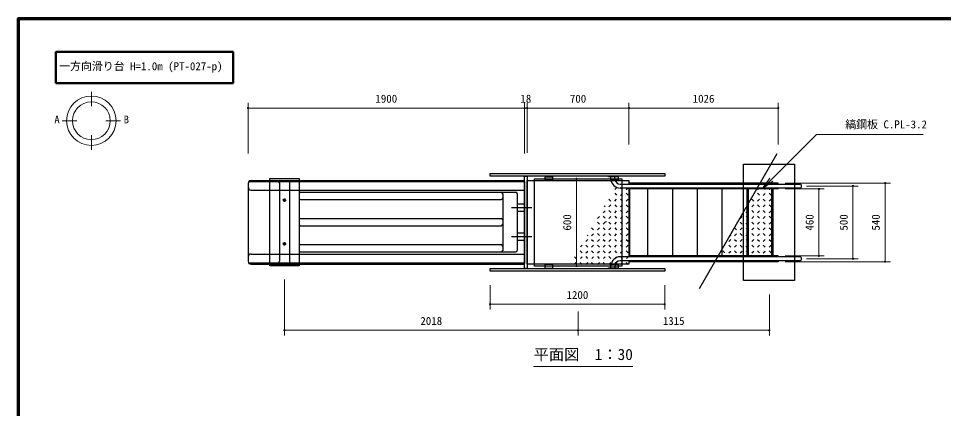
# Model space of a CAD drawing. Units: millimetres at full size, sheet at 1:30. Extents: x 450 to 12150, y 450 to 8460.
# Drawn here: x 450 to 6808, y 5777 to 8460 of the extents above; entities that cross this region are included whole.
import ezdxf
from ezdxf.enums import TextEntityAlignment as Align

# ---------------------------------------------------------------- set-up
doc = ezdxf.new("R2010")
doc.units = ezdxf.units.MM
doc.header["$LTSCALE"] = 30
for name, color, linetype, lineweight in [('D-STR-DIM\u3000寸法線、寸法値', 7, 'Continuous', 13), ('D-STR-HTXT\u3000旗上げ', 7, 'Continuous', 13), ('D-STR-TXT\u3000文字列', 7, 'Continuous', 13), ('D-STR\u3000構造物外形線', 1, 'Continuous', 25), ('D-TTL', 7, 'Continuous', 70), ('D-TTL-FRAM\u3000タイトル枠、凡例図枠', 2, 'Continuous', 50)]:
    doc.layers.add(name, color=color, linetype=linetype, lineweight=lineweight)
doc.layers.add('D-TTL-TXT\u3000文字列', color=7, linetype='Continuous')
doc.styles.add('ＭＳ ゴシック', font='')
doc.styles.get('ＭＳ ゴシック').set_extended_font_data('MS Gothic')

# ---------------------------------------------------------------- blocks, each defined once
blk = doc.blocks.new('filled_dot')
at = {"color": 0, "linetype": 'Continuous', "lineweight": -2, "const_width": 1.25}
blk.add_lwpolyline([(-0.625, 0, 1), (0.625, 0, 1)], format="xyb", close=True, dxfattribs=at)
blk = doc.blocks.new('open_arrow')
at = {"color": 0, "linetype": 'Continuous', "lineweight": -2}
blk.add_lwpolyline([(7.5, 1.25), (0, 0), (7.5, -1.25)], dxfattribs=at)

msp = doc.modelspace()

# ---------------------------------------------------------------- linework, layer by layer
at = {"layer": 'D-STR-DIM\u3000寸法線、寸法値'}
for p, q in [((2028.04, 7530.8), (2028.04, 7880.11)), ((2028.04, 7844.11), (3928.04, 7844.11)), ((3928.04, 7530.8), (3928.04, 7880.11)), ((3928.04, 7530.8), (3928.04, 7880.11)), ((3928.04, 7844.11), (3946.23, 7844.11)), ((3946.23, 7535.24), (3946.23, 7880.11)), ((3946.23, 7535.24), (3946.23, 7880.11)), ((3946.23, 7844.11), (4646.04, 7844.11)), ((4646.04, 7592.45), (4646.04, 7880.11)), ((4646.04, 7592.45), (4646.04, 7880.11)), ((4646.04, 7844.11), (5671.73, 7844.11)), ((5671.73, 7593.08), (5671.73, 7880.11)), ((4284.12, 7357.24), (4321.4, 7357.24)), ((4285.4, 7357.24), (4285.4, 6757.24)), ((5719.73, 7327.24), (6442.7, 7327.24)), ((6406.7, 7327.24), (6406.7, 6787.24)), ((5719.73, 7287.24), (5987.46, 7287.24)), ((5867.47, 7307.24), (6221.89, 7307.24)), ((5951.46, 7287.24), (5951.46, 6827.24)), ((6185.89, 7307.24), (6185.89, 6807.24)), ((5719.73, 6827.24), (5987.46, 6827.24)), ((5867.47, 6807.24), (6221.89, 6807.24)), ((4284.12, 6757.24), (4321.4, 6757.24)), ((5719.73, 6787.24), (6442.7, 6787.24)), ((2278.04, 6664.04), (2278.04, 6279.48)), ((3691.74, 6626.04), (3691.74, 6458.08)), ((4891.74, 6626.04), (4891.74, 6458.08)), ((5611.23, 6561.54), (5611.23, 6279.48)), ((3691.74, 6494.08), (4891.74, 6494.08)), ((4296.04, 6444.51), (4296.04, 6279.48)), ((4296.04, 6444.51), (4296.04, 6279.48)), ((2278.04, 6315.48), (4296.04, 6315.48)), ((4296.04, 6315.48), (5611.23, 6315.48))]:
    msp.add_line(p, q, dxfattribs=at)
at = {"layer": 'D-STR-HTXT\u3000旗上げ'}
msp.add_lwpolyline([(5561.83, 7287.35), (5934.16, 7660.96), (5946.16, 7660.96), (6668.18, 7660.96), (6307.17, 7660.96)], dxfattribs=at)
at = {"layer": 'D-STR-TXT\u3000文字列'}
for p, q in [((950.8, 7856.6), (950.8, 7956.6)), ((750.8, 7756.6), (850.8, 7756.6)), ((1050.8, 7756.6), (1150.8, 7756.6)), ((950.8, 7656.6), (950.8, 7556.6)), ((3990.18, 6066.85), (4672.68, 6066.85))]:
    msp.add_line(p, q, dxfattribs=at)
for radius in [170, 130]:
    msp.add_circle((950.8, 7756.6), radius, dxfattribs=at)
at = {"layer": 'D-STR\u3000構造物外形線'}
for p, q in [((5663.56, 7528.32), (5127.52, 6599.87)), ((2028.23, 7324.74), (2028.23, 6789.74)), ((2035, 7339.74), (3928.23, 7339.74)), ((2048.23, 7344.74), (3923.23, 7344.74)), ((2243.23, 7329.74), (2243.23, 6789.74)), ((2313.23, 7329.74), (2313.23, 6789.74)), ((3928.23, 7339.74), (3928.23, 6774.74)), ((4071.07, 7370.24), (4121.04, 7370.24)), ((4571.04, 7370.24), (4521.07, 7370.24)), ((4522.47, 7352.74), (4522.47, 7370.24)), ((4549.79, 7352.74), (4549.79, 7370.24)), ((4585.91, 7320.84), (5819.47, 7320.84)), ((4646.04, 7327.24), (4650.04, 7327.24)), ((4700.04, 7320.84), (4700.04, 7327.24)), ((2048.23, 7279.74), (3923.23, 7279.74)), ((2378.23, 7254.74), (2378.23, 7224.74)), ((2388.23, 7264.74), (3868.23, 7264.74)), ((3778.23, 7254.74), (3778.23, 6864.74)), ((3878.23, 7254.74), (3878.23, 6864.74)), ((4547.9, 7282.76), (4561.34, 7296.19)), ((4547.9, 7257.56), (4561.34, 7244.13)), ((5819.47, 7293.64), (4585.91, 7293.64)), ((4587.5, 7297.16), (4600.93, 7283.72)), ((4587.5, 7243.16), (4600.93, 7256.59)), ((4627.1, 7282.76), (4640.53, 7296.19)), ((4627.1, 7257.56), (4640.53, 7244.13)), ((4644.04, 7293.64), (5650.04, 7293.64)), ((4646.04, 7293.64), (4646.04, 6820.84)), ((4650.04, 7293.64), (4650.04, 6820.84)), ((4700.04, 7287.24), (4700.04, 7293.64)), ((4776.42, 6827.04), (4776.42, 7287.04)), ((4947.62, 6827.04), (4947.62, 7287.04)), ((5117.62, 6827.04), (5117.62, 7287.04)), ((5287.62, 6827.04), (5287.62, 7287.04)), ((5457.62, 6827.04), (5457.62, 7287.04)), ((5467.62, 6827.04), (5467.62, 7287.04)), ((5529.86, 7282.76), (5543.3, 7296.19)), ((5529.86, 7257.56), (5543.3, 7244.13)), ((5569.46, 7297.16), (5582.9, 7283.72)), ((5569.46, 7243.16), (5582.9, 7256.59)), ((5609.06, 7282.76), (5622.5, 7296.19)), ((5609.06, 7257.56), (5622.5, 7244.13)), ((5627.62, 6827.04), (5627.62, 7287.04)), ((5637.62, 6827.04), (5637.62, 7287.04)), ((2268.01, 7209.74), (2288.69, 7209.74)), ((2270.14, 7209.74), (2274.19, 7216.74)), ((2270.14, 7209.74), (2274.19, 7202.74)), ((2274.19, 7216.74), (2278.23, 7216.74)), ((2274.19, 7202.74), (2278.23, 7202.74)), ((2278.23, 7219.96), (2278.23, 7199.13)), ((2282.27, 7216.74), (2278.23, 7216.74)), ((2282.27, 7202.74), (2278.23, 7202.74)), ((2286.31, 7209.74), (2282.27, 7216.74)), ((2286.31, 7209.74), (2282.27, 7202.74)), ((2388.23, 7214.74), (3768.23, 7214.74)), ((3878.23, 7184.74), (3928.23, 7184.74)), ((4508.3, 7217.96), (4521.74, 7204.52)), ((4547.9, 7203.56), (4561.34, 7216.99)), ((4587.5, 7217.96), (4600.93, 7204.52)), ((4627.1, 7203.56), (4640.53, 7216.99)), ((5490.27, 7217.96), (5503.7, 7204.52)), ((5529.86, 7203.56), (5543.3, 7216.99)), ((5569.46, 7217.96), (5582.9, 7204.52)), ((5609.06, 7203.56), (5622.5, 7216.99)), ((3838.69, 7159.74), (3979.05, 7159.74)), ((3878.23, 7134.74), (3928.23, 7134.74)), ((4468.7, 7124.36), (4482.14, 7137.79)), ((4475.57, 7171.49), (4482.14, 7164.92)), ((4508.3, 7163.96), (4521.74, 7177.39)), ((4508.3, 7138.76), (4521.74, 7125.32)), ((4547.9, 7178.36), (4561.34, 7164.93)), ((4547.9, 7124.36), (4561.34, 7137.79)), ((4587.5, 7163.96), (4600.93, 7177.39)), ((4587.5, 7138.76), (4600.93, 7125.32)), ((4627.1, 7178.36), (4640.53, 7164.93)), ((4627.1, 7124.36), (4640.53, 7137.79)), ((5450.67, 7124.36), (5464.1, 7137.79)), ((5457.54, 7171.49), (5464.1, 7164.92)), ((5490.27, 7163.96), (5503.7, 7177.39)), ((5490.27, 7138.76), (5503.7, 7125.32)), ((5529.86, 7178.36), (5543.3, 7164.93)), ((5529.86, 7124.36), (5543.3, 7137.79)), ((5569.46, 7163.96), (5582.9, 7177.39)), ((5569.46, 7138.76), (5582.9, 7125.32)), ((5609.06, 7178.36), (5622.5, 7164.93)), ((5609.06, 7124.36), (5622.5, 7137.79)), ((2378.23, 7074.74), (2378.23, 7044.74)), ((2388.23, 7084.74), (3768.23, 7084.74)), ((4429.11, 7084.76), (4442.54, 7098.19)), ((4429.11, 7059.56), (4442.54, 7046.13)), ((4468.7, 7099.16), (4482.14, 7085.73)), ((4468.7, 7045.16), (4482.14, 7058.6)), ((4490.85, 7062.44), (4482.14, 7058.6)), ((4508.3, 7084.76), (4521.74, 7098.19)), ((4508.3, 7059.56), (4521.74, 7046.13)), ((4547.9, 7099.16), (4561.34, 7085.73)), ((4547.9, 7045.16), (4561.34, 7058.6)), ((4587.5, 7084.76), (4600.93, 7098.19)), ((4587.5, 7059.56), (4600.93, 7046.13)), ((4627.1, 7099.16), (4640.53, 7085.73)), ((4627.1, 7045.16), (4640.53, 7058.6)), ((5411.07, 7084.76), (5424.51, 7098.19)), ((5411.07, 7059.56), (5424.51, 7046.13)), ((5450.67, 7099.16), (5464.1, 7085.73)), ((5450.67, 7045.16), (5464.1, 7058.6)), ((5490.27, 7084.76), (5503.7, 7098.19)), ((5490.27, 7059.56), (5503.7, 7046.13)), ((5529.86, 7099.16), (5543.3, 7085.73)), ((5529.86, 7045.16), (5543.3, 7058.6)), ((5569.46, 7084.76), (5582.9, 7098.19)), ((5569.46, 7059.56), (5582.9, 7046.13)), ((5609.06, 7099.16), (5622.5, 7085.73)), ((5609.06, 7045.16), (5622.5, 7058.6)), ((2388.23, 7034.74), (3768.23, 7034.74)), ((4389.51, 7019.96), (4402.94, 7006.53)), ((4429.11, 7005.56), (4442.54, 7019)), ((4468.7, 7019.96), (4482.14, 7006.53)), ((4508.3, 7005.56), (4521.74, 7019)), ((4547.9, 7019.96), (4561.34, 7006.53)), ((4587.5, 7005.56), (4600.93, 7019)), ((4627.1, 7019.96), (4640.53, 7006.53)), ((5371.47, 7019.96), (5384.91, 7006.53)), ((5411.07, 7005.56), (5424.51, 7019)), ((5450.67, 7019.96), (5464.1, 7006.53)), ((5490.27, 7005.56), (5503.7, 7019)), ((5529.86, 7019.96), (5543.3, 7006.53)), ((5569.46, 7005.56), (5582.9, 7019)), ((5609.06, 7019.96), (5622.5, 7006.53)), ((3838.69, 6959.74), (3979.05, 6959.74)), ((3878.23, 6984.74), (3928.23, 6984.74)), ((3878.23, 6934.74), (3928.23, 6934.74)), ((4349.91, 6926.37), (4363.35, 6939.8)), ((4359.62, 6970.65), (4363.35, 6966.93)), ((4389.51, 6965.96), (4402.94, 6979.4)), ((4389.51, 6940.77), (4402.94, 6927.33)), ((4429.11, 6980.37), (4442.54, 6966.93)), ((4429.11, 6926.37), (4442.54, 6939.8)), ((4468.7, 6965.96), (4482.14, 6979.4)), ((4468.7, 6940.77), (4482.14, 6927.33)), ((4508.3, 6980.37), (4521.74, 6966.93)), ((4508.3, 6926.37), (4521.74, 6939.8)), ((4547.9, 6965.96), (4561.34, 6979.4)), ((4547.9, 6940.77), (4561.34, 6927.33)), ((4587.5, 6980.37), (4600.93, 6966.93)), ((4587.5, 6926.37), (4600.93, 6939.8)), ((4627.1, 6965.96), (4640.53, 6979.4)), ((4627.1, 6940.77), (4640.53, 6927.33)), ((5331.87, 6926.37), (5345.31, 6939.8)), ((5341.59, 6970.65), (5345.31, 6966.93)), ((5371.47, 6965.96), (5384.91, 6979.4)), ((5371.47, 6940.77), (5384.91, 6927.33)), ((5411.07, 6980.37), (5424.51, 6966.93)), ((5411.07, 6926.37), (5424.51, 6939.8)), ((5450.67, 6965.96), (5464.1, 6979.4)), ((5450.67, 6940.77), (5464.1, 6927.33)), ((5490.27, 6980.37), (5503.7, 6966.93)), ((5490.27, 6926.37), (5503.7, 6939.8)), ((5529.86, 6965.96), (5543.3, 6979.4)), ((5529.86, 6940.77), (5543.3, 6927.33)), ((5569.46, 6980.37), (5582.9, 6966.93)), ((5569.46, 6926.37), (5582.9, 6939.8)), ((5609.06, 6965.96), (5622.5, 6979.4)), ((5609.06, 6940.77), (5622.5, 6927.33)), ((2268.01, 6909.74), (2288.69, 6909.74)), ((2270.14, 6909.74), (2274.19, 6916.74)), ((2270.14, 6909.74), (2274.19, 6902.74)), ((2274.19, 6916.74), (2278.23, 6916.74)), ((2274.19, 6902.74), (2278.23, 6902.74)), ((2278.23, 6919.96), (2278.23, 6899.13)), ((2282.27, 6916.74), (2278.23, 6916.74)), ((2282.27, 6902.74), (2278.23, 6902.74)), ((2286.31, 6909.74), (2282.27, 6916.74)), ((2286.31, 6909.74), (2282.27, 6902.74)), ((2378.23, 6894.74), (2378.23, 6864.74)), ((2388.23, 6904.74), (3768.23, 6904.74)), ((4312.39, 6888.85), (4323.75, 6900.2)), ((4349.91, 6901.17), (4363.35, 6887.74)), ((4389.51, 6886.77), (4402.94, 6900.2)), ((4429.11, 6901.17), (4442.54, 6887.74)), ((4468.7, 6886.77), (4482.14, 6900.2)), ((4508.3, 6901.17), (4521.74, 6887.74)), ((4547.9, 6886.77), (4561.34, 6900.2)), ((4587.5, 6901.17), (4600.93, 6887.74)), ((4627.1, 6886.77), (4640.53, 6900.2)), ((5294.36, 6888.85), (5305.71, 6900.2)), ((5331.87, 6901.17), (5345.31, 6887.74)), ((5371.47, 6886.77), (5384.91, 6900.2)), ((5411.07, 6901.17), (5424.51, 6887.74)), ((5450.67, 6886.77), (5464.1, 6900.2)), ((5490.27, 6901.17), (5503.7, 6887.74)), ((5529.86, 6886.77), (5543.3, 6900.2)), ((5569.46, 6901.17), (5582.9, 6887.74)), ((5609.06, 6886.77), (5622.5, 6900.2)), ((2048.23, 6839.74), (3923.23, 6839.74)), ((2388.23, 6854.74), (3868.23, 6854.74)), ((4272.66, 6820.03), (4282.95, 6809.74)), ((4310.31, 6861.57), (4323.75, 6848.14)), ((4312.48, 6809.74), (4323.75, 6821.01)), ((4349.91, 6847.17), (4363.35, 6860.61)), ((4349.91, 6821.97), (4362.15, 6809.74)), ((4389.51, 6861.57), (4402.94, 6848.14)), ((4391.67, 6809.74), (4402.94, 6821.01)), ((4429.11, 6847.17), (4442.54, 6860.61)), ((4429.11, 6821.97), (4441.34, 6809.74)), ((4468.7, 6861.57), (4482.14, 6848.14)), ((4470.87, 6809.74), (4482.14, 6821.01)), ((4508.3, 6847.17), (4521.74, 6860.61)), ((4508.3, 6821.97), (4520.54, 6809.74)), ((4547.9, 6861.57), (4561.34, 6848.14)), ((4550.06, 6809.74), (4561.34, 6821.01)), ((5819.47, 6820.84), (4585.91, 6820.84)), ((4587.5, 6847.17), (4600.93, 6860.61)), ((4587.5, 6821.97), (4599.74, 6809.74)), ((4627.1, 6861.57), (4640.53, 6848.14)), ((4629.26, 6809.74), (4640.53, 6821.01)), ((4700.04, 6820.84), (4700.04, 6827.24)), ((5292.28, 6861.57), (5305.71, 6848.14)), ((5331.87, 6847.17), (5345.31, 6860.61)), ((5371.47, 6861.57), (5384.91, 6848.14)), ((5411.07, 6847.17), (5424.51, 6860.61)), ((5450.67, 6861.57), (5464.1, 6848.14)), ((5490.27, 6847.17), (5503.7, 6860.61)), ((5529.86, 6861.57), (5543.3, 6848.14)), ((5569.46, 6847.17), (5582.9, 6860.61)), ((5609.06, 6861.57), (5622.5, 6848.14)), ((2030.91, 6779.74), (3928.23, 6779.74)), ((2048.23, 6769.74), (3923.23, 6769.74)), ((4270.71, 6767.97), (4284.15, 6781.41)), ((4310.31, 6782.37), (4323.75, 6768.94)), ((4349.91, 6767.97), (4363.35, 6781.41)), ((4389.51, 6782.37), (4402.94, 6768.94)), ((4429.11, 6767.97), (4442.54, 6781.41)), ((4468.7, 6782.37), (4482.14, 6768.94)), ((4508.3, 6767.97), (4521.74, 6781.41)), ((4522.31, 6744.24), (4522.31, 6757.24)), ((4547.9, 6782.37), (4561.34, 6768.94)), ((4549.51, 6757.24), (4549.51, 6744.24)), ((5819.47, 6793.64), (4585.91, 6793.64)), ((4587.5, 6767.97), (4600.93, 6781.41)), ((4627.1, 6782.37), (4640.53, 6768.94)), ((4650.04, 6787.24), (4646.04, 6787.24)), ((4646.04, 6776.14), (4646.04, 6769.74)), ((4700.04, 6787.24), (4700.04, 6793.64))]:
    msp.add_line(p, q, dxfattribs=at)
for points in [[(5434.23, 7457.24), (5784.23, 7457.24), (5784.23, 6657.24), (5434.23, 6657.24)], [(3691.74, 7392.74), (4891.74, 7392.74), (4891.74, 7374.74), (3691.74, 7374.74)], [(2178.04, 7359.74), (2378.04, 7359.74), (2378.04, 6759.74), (2178.04, 6759.74)], [(3928.23, 7374.74), (3946.23, 7374.74), (3946.23, 6739.74), (3928.23, 6739.74)], [(3996.04, 7357.24), (4596.04, 7357.24), (4596.04, 6757.24), (3996.04, 6757.24)], [(4071.07, 7374.74), (4121.04, 7374.74), (4121.04, 7344.74), (4071.07, 7344.74)], [(4505.91, 7374.74), (4565.91, 7374.74), (4565.91, 7370.24), (4505.91, 7370.24)], [(4521.07, 7374.74), (4571.04, 7374.74), (4571.04, 7344.74), (4521.07, 7344.74)], [(3691.74, 6739.74), (4891.74, 6739.74), (4891.74, 6721.74), (3691.74, 6721.74)], [(4071.07, 6769.74), (4121.04, 6769.74), (4121.04, 6739.74), (4071.07, 6739.74)], [(4505.91, 6744.24), (4565.91, 6744.24), (4565.91, 6739.74), (4505.91, 6739.74)], [(4521.07, 6769.74), (4571.04, 6769.74), (4571.04, 6739.74), (4521.07, 6739.74)]]:
    msp.add_lwpolyline(points, close=True, dxfattribs=at)
for points in [[(4646.04, 6793.64), (4646.04, 6769.74), (3946.23, 6769.74), (3946.23, 7344.74), (4646.04, 7344.74), (4646.04, 7320.84)], [(5671.73, 7320.84), (5671.73, 7327.24), (4650.04, 7327.24), (4650.04, 7320.84)], [(5671.73, 7293.64), (5671.73, 7287.24), (4650.04, 7287.24), (4650.04, 7293.64)], [(5671.73, 6820.84), (5671.73, 6827.24), (4650.04, 6827.24), (4650.04, 6820.84)], [(5671.73, 6793.64), (5671.73, 6787.24), (4650.04, 6787.24), (4650.04, 6793.64)]]:
    msp.add_lwpolyline(points, dxfattribs=at)
for centre, radius in [((2278.23, 7209.74), 4.5), ((2278.23, 7209.74), 4), ((2278.23, 6909.74), 4.5), ((2278.23, 6909.74), 4)]:
    msp.add_circle(centre, radius, dxfattribs=at)
for centre, radius, start, end in [((2048.23, 7324.74), 20, 90, 180), ((2233.23, 7329.74), 10, 0, 90), ((2323.23, 7329.74), 10, 90, 180), ((3923.23, 7339.74), 5, 0, 90), ((4585.91, 7357.24), 63.6, 184.05734, 270), ((4585.91, 7357.24), 36.4, 187.10144, 270), ((5819.47, 7307.24), 13.6, 270, 90), ((2048.23, 7299.74), 20, 180, 270), ((2388.23, 7254.74), 10, 90, 180), ((3768.23, 7254.74), 10, 0, 90), ((3868.23, 7254.74), 10, 0, 90), ((3923.23, 7284.74), 5, 270, 0), ((2388.23, 7224.74), 10, 180, 270), ((3768.23, 7224.74), 10, 270, 0), ((2388.23, 7074.74), 10, 90, 180), ((3768.23, 7074.74), 10, 0, 90), ((2388.23, 7044.74), 10, 180, 270), ((3768.23, 7044.74), 10, 270, 0), ((2388.23, 6894.74), 10, 90, 180), ((3768.23, 6894.74), 10, 0, 90), ((2048.23, 6819.74), 20, 90, 180), ((2388.23, 6864.74), 10, 180, 270), ((3768.23, 6864.74), 10, 270, 0), ((3868.23, 6864.74), 10, 270, 0), ((3923.23, 6834.74), 5, 0, 90), ((4585.91, 6757.24), 63.6, 90, 180), ((5819.47, 6807.24), 13.6, 270, 90), ((2048.23, 6789.74), 20, 180, 270), ((2233.23, 6789.74), 10, 270, 0), ((2323.23, 6789.74), 10, 180, 270), ((3923.23, 6774.74), 5, 270, 0), ((4585.91, 6757.24), 36.4, 90, 180)]:
    msp.add_arc(centre, radius, start, end, dxfattribs=at)
at = {"layer": 'D-TTL'}
msp.add_lwpolyline([(450, 450), (450, 8460), (12150, 8460), (12150, 450)], close=True, dxfattribs=at)
at = {"layer": 'D-TTL-FRAM\u3000タイトル枠、凡例図枠'}
msp.add_lwpolyline([(706.62, 8016.09), (1925.51, 8016.09), (1925.51, 8230.37), (706.62, 8230.37)], close=True, dxfattribs=at)

# ---------------------------------------------------------------- block references
at = {"layer": 'D-STR-DIM\u3000寸法線、寸法値', "xscale": 6, "yscale": 6}
for p in [(2028.04, 7844.11), (3928.04, 7844.11), (3946.23, 7844.11), (4646.04, 7844.11), (3691.74, 6494.08), (2278.04, 6315.48), (4296.04, 6315.48)]:
    msp.add_blockref('filled_dot', p, dxfattribs=at)
for p, rotation in [((3928.04, 7844.11), 180), ((3946.23, 7844.11), 180), ((4646.04, 7844.11), 180), ((5671.73, 7844.11), 180), ((4285.4, 7357.24), 270), ((6185.89, 7307.24), 270), ((6406.7, 7327.24), 270), ((5951.46, 7287.24), 270), ((5951.46, 6827.24), 90), ((6185.89, 6807.24), 90), ((4285.4, 6757.24), 90), ((6406.7, 6787.24), 90), ((4891.74, 6494.08), 180), ((4296.04, 6315.48), 180), ((5611.23, 6315.48), 180)]:
    msp.add_blockref('filled_dot', p, dxfattribs=dict(at, rotation=rotation))
at = {"layer": 'D-STR-HTXT\u3000旗上げ', "xscale": 12, "yscale": 12, "rotation": 45.1}
msp.add_blockref('open_arrow', (5561.83, 7287.35), dxfattribs=at)

# ---------------------------------------------------------------- texts
at = {"layer": 'D-STR-DIM\u3000寸法線、寸法値', "style": 'ＭＳ ゴシック'}
for s, p in [('1900', (2978.04, 7908.24)), ('18', (3937.13, 7908.24)), ('700', (4296.13, 7908.24)), ('1026', (5158.89, 7908.24)), ('1200', (4291.74, 6558.22)), ('2018', (3287.04, 6379.61)), ('1315', (4953.64, 6379.61))]:
    msp.add_text(s, height=54.99, dxfattribs=at).set_placement(p, align=Align.MIDDLE_CENTER)
for s, p in [('600', (4221.26, 7057.24)), ('460', (5887.33, 7057.24)), ('500', (6121.76, 7057.24)), ('540', (6342.57, 7057.24))]:
    msp.add_text(s, height=54.99, rotation=90, dxfattribs=at).set_placement(p, align=Align.MIDDLE_CENTER)
at = {"layer": 'D-STR-HTXT\u3000旗上げ', "style": 'ＭＳ ゴシック'}
msp.add_text('縞鋼板 C.PL-3.2', height=54.99, dxfattribs=at).set_placement((6694.62, 7687.59), align=Align.BOTTOM_RIGHT)
at = {"layer": 'D-STR-TXT\u3000文字列', "style": 'ＭＳ ゴシック'}
for s, height, p in [('A', 53.74, (732.82, 7722.12)), ('B', 53.74, (1209.56, 7722.12)), ('平面図\u30001：30', 76.98, (4672.68, 6087.85))]:
    msp.add_text(s, height=height, dxfattribs=at).set_placement(p, align=Align.BOTTOM_RIGHT)
at = {"layer": 'D-TTL-TXT\u3000文字列', "style": 'ＭＳ ゴシック'}
msp.add_text('一方向滑り台 H=1.0m (PT-027-p)', height=54.99, dxfattribs=at).set_placement((729.33, 8087.66), align=Align.BOTTOM_LEFT)

doc.saveas('drawing.dxf')
